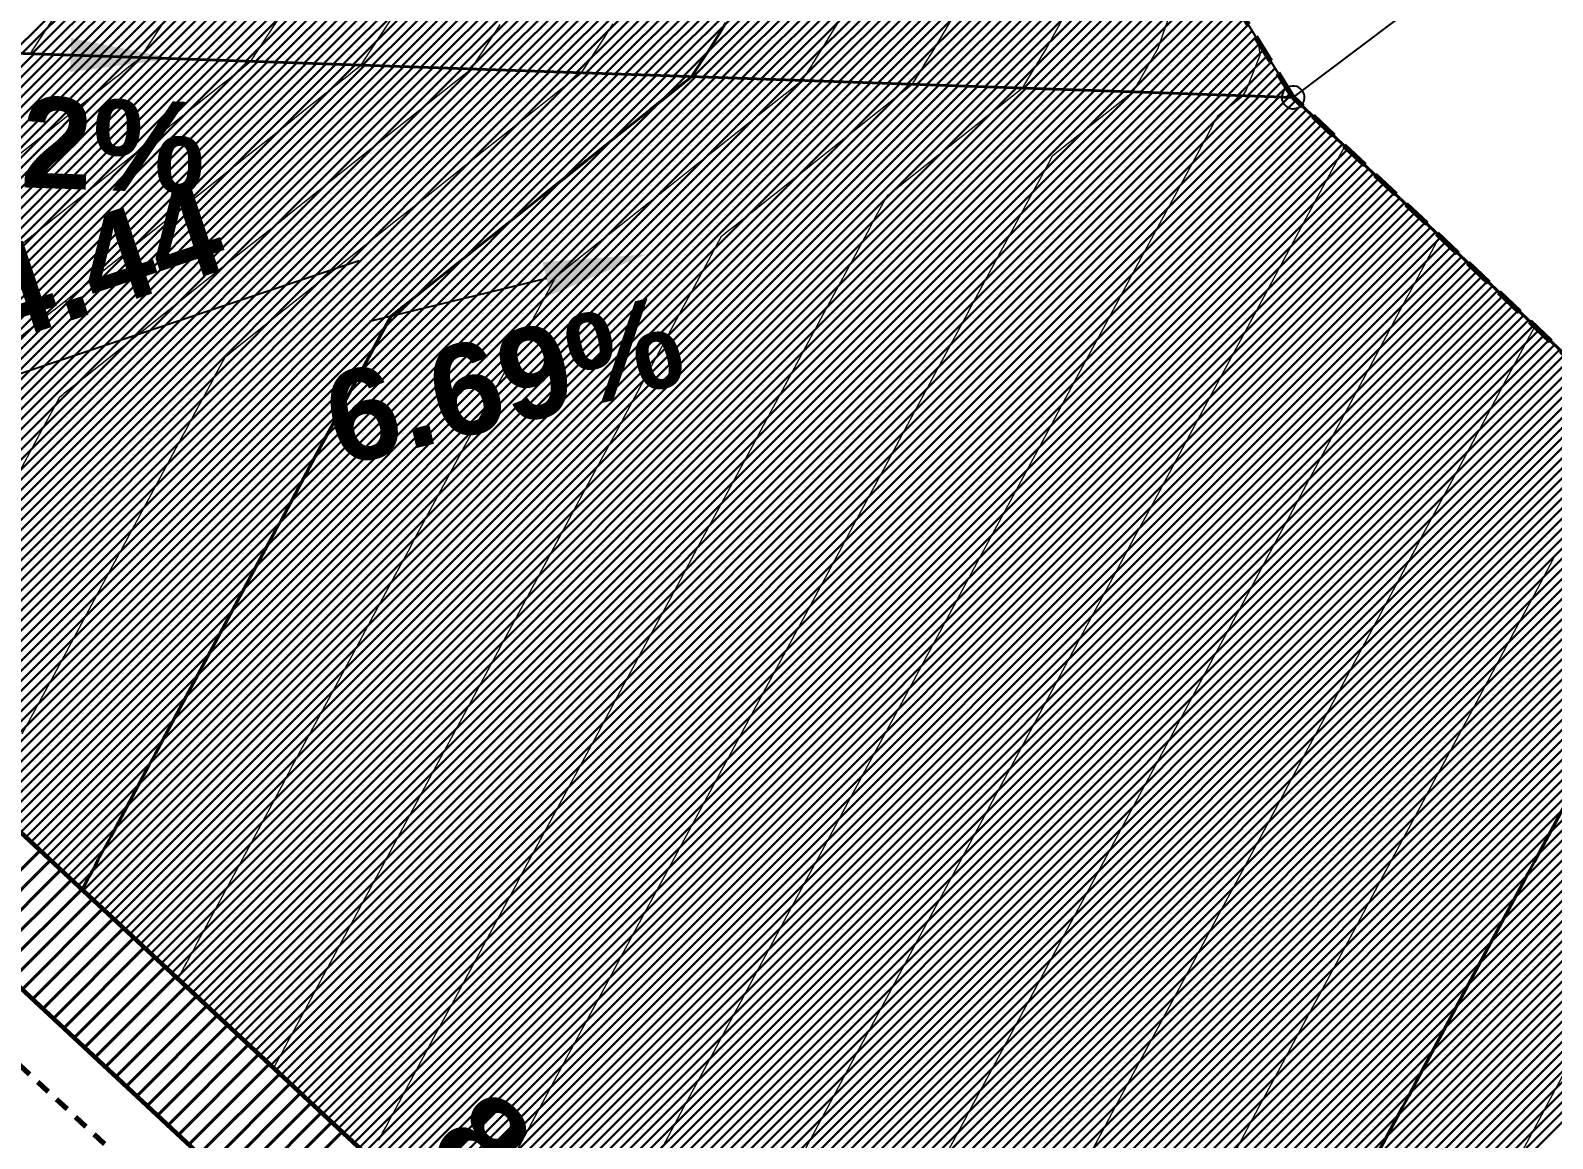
# Model space of a CAD drawing. Extents: x 2799052 to 2815686, y 1319509 to 1336143.
# Drawn here: x 2807515.69 to 2807529.06, y 1327794.37 to 1327804.1 of the extents above; entities that cross this region are included whole.
import ezdxf

# ---------------------------------------------------------------- set-up
doc = ezdxf.new("R2010")
doc.units = 0
doc.header["$LTSCALE"] = 0.5
doc.header["$MEASUREMENT"] = 0
doc.linetypes.add('DASHED', pattern=[0.75, 0.5, -0.25])
doc.linetypes.add('HIDDEN', pattern=[0.375, 0.25, -0.125])
for name, color, linetype, lineweight in [('C-PRKG-CONC', 2, 'Continuous', 40), ('C-Road-Asph-Hach', 110, 'Continuous', 30), ('C-Strm-Foun-Dran', 6, 'HIDDEN', 70), ('C-TOPO-BDRY', 5, 'DASHED', 70), ('C-Topo-Cont-10th', 8, 'Continuous', 13), ('C-TOPO-CONT-1FT', 7, 'Continuous', 40), ('C-TOPO-SLOP', 1, 'Continuous', 25), ('C-TOPO-SPOT', 2, 'Continuous', 25), ('C-WALL', 6, 'Continuous', 60), ('C-Wall-Hach', 130, 'Continuous', 40)]:
    doc.layers.add(name, color=color, linetype=linetype, lineweight=lineweight)
doc.layers.add('C-Road-Asph-Hach-Bdry', color=64, linetype='Continuous', lineweight=25, plot=False)
doc.layers.add('C-TOPO-USER', color=40, linetype='Continuous')
doc.styles.add('Swiss 721 BT', font='swissb.ttf', dxfattribs={"height": 2})

msp = doc.modelspace()

# ---------------------------------------------------------------- linework, layer by layer
at = {"color": 0, "linetype": 'ByBlock'}
for start, end in [(353.7826, 173.7826), (173.7826, 353.7826)]:
    msp.add_arc((2807526.78, 1327803.513, 8293.454), 0.1, start, end, dxfattribs=at)
at = {"layer": 'C-PRKG-CONC'}
for p, q in [((2807526.593, 1327786.827), (2807507.963, 1327804.165)), ((2807507.963, 1327804.165), (2807522.998, 1327803.644)), ((2807522.998, 1327803.644), (2807526.78, 1327803.513)), ((2807526.78, 1327803.513), (2807555.181, 1327776.615))]:
    msp.add_line(p, q, dxfattribs=at)
at = {"layer": 'C-Road-Asph-Hach', "linetype": 'Continuous'}
for p, q in [((2807515.529, 1327803.903), (2807522.35, 1327810.723)), ((2807515.614, 1327803.9), (2807522.383, 1327810.669)), ((2807515.7, 1327803.897), (2807522.417, 1327810.614)), ((2807515.785, 1327803.894), (2807522.45, 1327810.559)), ((2807515.871, 1327803.891), (2807522.484, 1327810.504)), ((2807515.956, 1327803.888), (2807522.518, 1327810.45)), ((2807516.041, 1327803.885), (2807522.551, 1327810.395)), ((2807516.127, 1327803.882), (2807522.585, 1327810.34)), ((2807516.212, 1327803.879), (2807522.619, 1327810.286)), ((2807516.298, 1327803.876), (2807522.652, 1327810.231)), ((2807516.383, 1327803.873), (2807522.686, 1327810.176)), ((2807516.469, 1327803.87), (2807522.72, 1327810.121)), ((2807516.554, 1327803.867), (2807522.753, 1327810.067)), ((2807516.639, 1327803.864), (2807522.787, 1327810.012)), ((2807516.725, 1327803.861), (2807522.821, 1327809.957)), ((2807516.81, 1327803.858), (2807522.854, 1327809.902)), ((2807516.896, 1327803.855), (2807522.888, 1327809.848)), ((2807516.981, 1327803.852), (2807522.921, 1327809.793)), ((2807517.067, 1327803.85), (2807522.955, 1327809.738)), ((2807517.152, 1327803.847), (2807522.989, 1327809.683)), ((2807517.237, 1327803.844), (2807523.022, 1327809.629)), ((2807517.323, 1327803.841), (2807523.056, 1327809.574)), ((2807517.408, 1327803.838), (2807523.09, 1327809.519)), ((2807517.494, 1327803.835), (2807523.123, 1327809.464)), ((2807517.579, 1327803.832), (2807523.157, 1327809.41)), ((2807517.665, 1327803.829), (2807523.191, 1327809.355)), ((2807517.75, 1327803.826), (2807523.224, 1327809.3)), ((2807517.835, 1327803.823), (2807523.258, 1327809.245)), ((2807517.921, 1327803.82), (2807523.291, 1327809.191)), ((2807518.006, 1327803.817), (2807523.325, 1327809.136)), ((2807518.092, 1327803.814), (2807523.359, 1327809.081)), ((2807518.177, 1327803.811), (2807523.392, 1327809.026)), ((2807518.263, 1327803.808), (2807523.426, 1327808.972)), ((2807518.348, 1327803.805), (2807523.46, 1327808.917)), ((2807518.433, 1327803.802), (2807523.493, 1327808.862)), ((2807518.519, 1327803.799), (2807523.527, 1327808.807)), ((2807518.604, 1327803.796), (2807523.561, 1327808.753)), ((2807518.69, 1327803.793), (2807523.594, 1327808.698)), ((2807518.775, 1327803.79), (2807523.628, 1327808.643)), ((2807518.861, 1327803.787), (2807523.662, 1327808.588)), ((2807518.946, 1327803.784), (2807523.695, 1327808.534)), ((2807519.031, 1327803.781), (2807523.729, 1327808.479)), ((2807519.117, 1327803.778), (2807523.762, 1327808.424)), ((2807519.202, 1327803.775), (2807523.796, 1327808.369)), ((2807519.288, 1327803.772), (2807523.83, 1327808.315)), ((2807519.373, 1327803.77), (2807523.863, 1327808.26)), ((2807519.458, 1327803.767), (2807523.897, 1327808.205)), ((2807519.544, 1327803.764), (2807523.931, 1327808.15)), ((2807519.629, 1327803.761), (2807523.964, 1327808.096)), ((2807519.715, 1327803.758), (2807523.998, 1327808.041)), ((2807519.8, 1327803.755), (2807524.032, 1327807.986)), ((2807519.886, 1327803.752), (2807524.065, 1327807.931)), ((2807519.971, 1327803.749), (2807524.099, 1327807.877)), ((2807520.056, 1327803.746), (2807524.132, 1327807.822)), ((2807520.142, 1327803.743), (2807524.166, 1327807.767)), ((2807520.227, 1327803.74), (2807524.2, 1327807.712)), ((2807520.313, 1327803.737), (2807524.233, 1327807.658)), ((2807520.398, 1327803.734), (2807524.267, 1327807.603)), ((2807520.484, 1327803.731), (2807524.301, 1327807.548)), ((2807520.569, 1327803.728), (2807524.334, 1327807.493)), ((2807520.654, 1327803.725), (2807524.368, 1327807.439)), ((2807520.74, 1327803.722), (2807524.402, 1327807.384)), ((2807520.825, 1327803.719), (2807524.435, 1327807.329)), ((2807520.911, 1327803.716), (2807524.469, 1327807.274)), ((2807520.996, 1327803.713), (2807524.503, 1327807.22)), ((2807521.082, 1327803.71), (2807524.536, 1327807.165)), ((2807521.167, 1327803.707), (2807524.57, 1327807.11)), ((2807521.252, 1327803.704), (2807524.603, 1327807.055)), ((2807521.338, 1327803.701), (2807524.637, 1327807.001)), ((2807521.423, 1327803.698), (2807524.671, 1327806.946)), ((2807521.509, 1327803.695), (2807524.704, 1327806.891)), ((2807521.594, 1327803.692), (2807524.738, 1327806.836)), ((2807521.68, 1327803.69), (2807524.772, 1327806.782)), ((2807521.765, 1327803.687), (2807524.805, 1327806.727)), ((2807521.85, 1327803.684), (2807524.839, 1327806.672)), ((2807521.936, 1327803.681), (2807524.873, 1327806.617)), ((2807522.021, 1327803.678), (2807524.906, 1327806.563)), ((2807522.107, 1327803.675), (2807524.94, 1327806.508)), ((2807522.192, 1327803.672), (2807524.974, 1327806.453)), ((2807522.278, 1327803.669), (2807525.007, 1327806.398)), ((2807522.363, 1327803.666), (2807525.041, 1327806.344)), ((2807522.448, 1327803.663), (2807525.074, 1327806.289)), ((2807522.534, 1327803.66), (2807525.108, 1327806.234)), ((2807522.619, 1327803.657), (2807525.142, 1327806.179)), ((2807522.705, 1327803.654), (2807525.175, 1327806.125)), ((2807522.79, 1327803.651), (2807525.209, 1327806.07)), ((2807522.875, 1327803.648), (2807525.243, 1327806.015)), ((2807522.961, 1327803.645), (2807525.276, 1327805.96)), ((2807523.046, 1327803.642), (2807525.31, 1327805.906)), ((2807523.132, 1327803.639), (2807525.344, 1327805.851)), ((2807523.217, 1327803.636), (2807525.377, 1327805.796)), ((2807523.303, 1327803.633), (2807525.411, 1327805.741)), ((2807523.388, 1327803.63), (2807525.444, 1327805.687)), ((2807523.473, 1327803.627), (2807525.478, 1327805.632)), ((2807523.559, 1327803.624), (2807525.512, 1327805.577)), ((2807523.644, 1327803.621), (2807525.545, 1327805.522)), ((2807523.73, 1327803.618), (2807525.579, 1327805.468)), ((2807523.815, 1327803.615), (2807525.613, 1327805.413)), ((2807523.901, 1327803.612), (2807525.646, 1327805.358)), ((2807523.986, 1327803.61), (2807525.68, 1327805.303)), ((2807524.071, 1327803.607), (2807525.714, 1327805.249)), ((2807524.157, 1327803.604), (2807525.747, 1327805.194)), ((2807524.242, 1327803.601), (2807525.781, 1327805.139)), ((2807524.328, 1327803.598), (2807525.815, 1327805.084)), ((2807524.413, 1327803.595), (2807525.848, 1327805.03)), ((2807524.499, 1327803.592), (2807525.882, 1327804.975)), ((2807524.584, 1327803.589), (2807525.915, 1327804.92)), ((2807524.669, 1327803.586), (2807525.949, 1327804.865)), ((2807524.755, 1327803.583), (2807525.983, 1327804.811)), ((2807524.84, 1327803.58), (2807526.016, 1327804.756)), ((2807524.926, 1327803.577), (2807526.05, 1327804.701)), ((2807525.011, 1327803.574), (2807526.084, 1327804.646)), ((2807525.097, 1327803.571), (2807526.117, 1327804.592)), ((2807525.182, 1327803.568), (2807526.151, 1327804.537)), ((2807525.267, 1327803.565), (2807526.185, 1327804.482)), ((2807525.353, 1327803.562), (2807526.218, 1327804.427)), ((2807525.438, 1327803.559), (2807526.252, 1327804.373)), ((2807525.524, 1327803.556), (2807526.285, 1327804.318)), ((2807525.609, 1327803.553), (2807526.319, 1327804.263)), ((2807525.695, 1327803.55), (2807526.353, 1327804.208)), ((2807525.78, 1327803.547), (2807526.386, 1327804.154)), ((2807525.865, 1327803.544), (2807526.42, 1327804.099)), ((2807525.951, 1327803.541), (2807526.454, 1327804.044)), ((2807512.121, 1327800.296), (2807515.721, 1327803.896)), ((2807512.167, 1327800.253), (2807515.807, 1327803.893)), ((2807512.213, 1327800.211), (2807515.892, 1327803.89)), ((2807512.258, 1327800.168), (2807515.978, 1327803.887)), ((2807512.304, 1327800.126), (2807516.063, 1327803.884)), ((2807512.35, 1327800.083), (2807516.148, 1327803.881)), ((2807512.396, 1327800.04), (2807516.234, 1327803.878)), ((2807512.442, 1327799.998), (2807516.319, 1327803.875)), ((2807512.487, 1327799.955), (2807516.405, 1327803.872)), ((2807512.533, 1327799.912), (2807516.49, 1327803.87)), ((2807512.579, 1327799.87), (2807516.576, 1327803.867)), ((2807512.625, 1327799.827), (2807516.661, 1327803.864)), ((2807512.67, 1327799.785), (2807516.746, 1327803.861)), ((2807512.716, 1327799.742), (2807516.832, 1327803.858)), ((2807526.036, 1327803.538), (2807526.487, 1327803.989)), ((2807526.122, 1327803.535), (2807526.521, 1327803.935)), ((2807526.207, 1327803.532), (2807526.555, 1327803.88)), ((2807512.762, 1327799.699), (2807516.917, 1327803.855)), ((2807512.808, 1327799.657), (2807517.003, 1327803.852)), ((2807512.854, 1327799.614), (2807517.088, 1327803.849)), ((2807512.899, 1327799.572), (2807517.173, 1327803.846)), ((2807512.945, 1327799.529), (2807517.259, 1327803.843)), ((2807512.991, 1327799.486), (2807517.344, 1327803.84)), ((2807513.037, 1327799.444), (2807517.43, 1327803.837)), ((2807513.082, 1327799.401), (2807517.515, 1327803.834)), ((2807513.128, 1327799.359), (2807517.601, 1327803.831)), ((2807513.174, 1327799.316), (2807517.686, 1327803.828)), ((2807513.22, 1327799.273), (2807517.771, 1327803.825)), ((2807513.266, 1327799.231), (2807517.857, 1327803.822)), ((2807513.311, 1327799.188), (2807517.942, 1327803.819)), ((2807513.357, 1327799.146), (2807518.028, 1327803.816)), ((2807513.403, 1327799.103), (2807518.113, 1327803.813)), ((2807513.449, 1327799.06), (2807518.199, 1327803.81)), ((2807513.494, 1327799.018), (2807518.284, 1327803.807)), ((2807513.54, 1327798.975), (2807518.369, 1327803.804)), ((2807513.586, 1327798.933), (2807518.455, 1327803.801)), ((2807513.632, 1327798.89), (2807518.54, 1327803.798)), ((2807513.678, 1327798.847), (2807518.626, 1327803.795)), ((2807513.723, 1327798.805), (2807518.711, 1327803.792)), ((2807513.769, 1327798.762), (2807518.797, 1327803.79)), ((2807513.815, 1327798.719), (2807518.882, 1327803.787)), ((2807513.861, 1327798.677), (2807518.967, 1327803.784)), ((2807513.907, 1327798.634), (2807519.053, 1327803.781)), ((2807513.952, 1327798.592), (2807519.138, 1327803.778)), ((2807513.998, 1327798.549), (2807519.224, 1327803.775)), ((2807514.044, 1327798.506), (2807519.309, 1327803.772)), ((2807514.09, 1327798.464), (2807519.395, 1327803.769)), ((2807514.135, 1327798.421), (2807519.48, 1327803.766)), ((2807514.181, 1327798.379), (2807519.565, 1327803.763)), ((2807514.227, 1327798.336), (2807519.651, 1327803.76)), ((2807514.273, 1327798.293), (2807519.736, 1327803.757)), ((2807514.319, 1327798.251), (2807519.822, 1327803.754)), ((2807514.364, 1327798.208), (2807519.907, 1327803.751)), ((2807514.41, 1327798.166), (2807519.993, 1327803.748)), ((2807514.456, 1327798.123), (2807520.078, 1327803.745)), ((2807514.502, 1327798.08), (2807520.163, 1327803.742)), ((2807514.547, 1327798.038), (2807520.249, 1327803.739)), ((2807514.593, 1327797.995), (2807520.334, 1327803.736)), ((2807514.639, 1327797.953), (2807520.42, 1327803.733)), ((2807514.685, 1327797.91), (2807520.505, 1327803.73)), ((2807514.731, 1327797.867), (2807520.591, 1327803.727)), ((2807514.776, 1327797.825), (2807520.676, 1327803.724)), ((2807519.971, 1327803.749), (2807519.971, 1327803.749)), ((2807526.293, 1327803.53), (2807526.588, 1327803.825)), ((2807526.378, 1327803.527), (2807526.622, 1327803.77)), ((2807514.822, 1327797.782), (2807520.761, 1327803.721)), ((2807514.868, 1327797.74), (2807520.847, 1327803.718)), ((2807514.914, 1327797.697), (2807520.932, 1327803.715)), ((2807514.959, 1327797.654), (2807521.018, 1327803.712)), ((2807515.005, 1327797.612), (2807521.103, 1327803.71)), ((2807515.051, 1327797.569), (2807521.188, 1327803.707)), ((2807515.097, 1327797.526), (2807521.274, 1327803.704)), ((2807515.143, 1327797.484), (2807521.359, 1327803.701)), ((2807515.188, 1327797.441), (2807521.445, 1327803.698)), ((2807515.234, 1327797.399), (2807521.53, 1327803.695)), ((2807515.28, 1327797.356), (2807521.616, 1327803.692)), ((2807515.326, 1327797.313), (2807521.701, 1327803.689)), ((2807515.372, 1327797.271), (2807521.786, 1327803.686)), ((2807515.417, 1327797.228), (2807521.872, 1327803.683)), ((2807515.463, 1327797.186), (2807521.957, 1327803.68)), ((2807515.509, 1327797.143), (2807522.043, 1327803.677)), ((2807515.555, 1327797.1), (2807522.128, 1327803.674)), ((2807515.6, 1327797.058), (2807522.214, 1327803.671)), ((2807515.646, 1327797.015), (2807522.299, 1327803.668)), ((2807515.692, 1327796.973), (2807522.384, 1327803.665)), ((2807515.738, 1327796.93), (2807522.47, 1327803.662)), ((2807515.784, 1327796.887), (2807522.555, 1327803.659)), ((2807515.829, 1327796.845), (2807522.641, 1327803.656)), ((2807515.875, 1327796.802), (2807522.726, 1327803.653)), ((2807515.921, 1327796.76), (2807522.812, 1327803.65)), ((2807515.967, 1327796.717), (2807522.897, 1327803.647)), ((2807516.012, 1327796.674), (2807522.982, 1327803.644)), ((2807516.058, 1327796.632), (2807523.068, 1327803.641)), ((2807516.104, 1327796.589), (2807523.153, 1327803.638)), ((2807516.15, 1327796.547), (2807523.239, 1327803.635)), ((2807516.196, 1327796.504), (2807523.324, 1327803.632)), ((2807516.241, 1327796.461), (2807523.41, 1327803.63)), ((2807516.287, 1327796.419), (2807523.495, 1327803.627)), ((2807516.333, 1327796.376), (2807523.58, 1327803.624)), ((2807516.379, 1327796.333), (2807523.666, 1327803.621)), ((2807516.424, 1327796.291), (2807523.751, 1327803.618)), ((2807516.47, 1327796.248), (2807523.837, 1327803.615)), ((2807516.516, 1327796.206), (2807523.922, 1327803.612)), ((2807516.562, 1327796.163), (2807524.008, 1327803.609)), ((2807516.608, 1327796.12), (2807524.093, 1327803.606)), ((2807516.653, 1327796.078), (2807524.178, 1327803.603)), ((2807516.699, 1327796.035), (2807524.264, 1327803.6)), ((2807516.745, 1327795.993), (2807524.349, 1327803.597)), ((2807516.791, 1327795.95), (2807524.435, 1327803.594)), ((2807516.837, 1327795.907), (2807524.52, 1327803.591)), ((2807526.463, 1327803.524), (2807526.656, 1327803.716)), ((2807526.549, 1327803.521), (2807526.689, 1327803.661)), ((2807526.634, 1327803.518), (2807526.723, 1327803.606)), ((2807516.882, 1327795.865), (2807524.605, 1327803.588)), ((2807516.928, 1327795.822), (2807524.691, 1327803.585)), ((2807516.974, 1327795.78), (2807524.776, 1327803.582)), ((2807517.02, 1327795.737), (2807524.862, 1327803.579)), ((2807517.065, 1327795.694), (2807524.947, 1327803.576)), ((2807517.111, 1327795.652), (2807525.033, 1327803.573)), ((2807517.157, 1327795.609), (2807525.118, 1327803.57)), ((2807517.203, 1327795.567), (2807525.203, 1327803.567)), ((2807517.249, 1327795.524), (2807525.289, 1327803.564)), ((2807517.294, 1327795.481), (2807525.374, 1327803.561)), ((2807517.34, 1327795.439), (2807525.46, 1327803.558)), ((2807517.386, 1327795.396), (2807525.545, 1327803.555)), ((2807517.432, 1327795.354), (2807525.631, 1327803.552)), ((2807517.477, 1327795.311), (2807525.716, 1327803.55)), ((2807517.523, 1327795.268), (2807525.801, 1327803.547)), ((2807517.569, 1327795.226), (2807525.887, 1327803.544)), ((2807517.615, 1327795.183), (2807525.972, 1327803.541)), ((2807517.661, 1327795.14), (2807526.058, 1327803.538)), ((2807517.706, 1327795.098), (2807526.143, 1327803.535)), ((2807517.752, 1327795.055), (2807526.229, 1327803.532)), ((2807517.798, 1327795.013), (2807526.314, 1327803.529)), ((2807517.844, 1327794.97), (2807526.399, 1327803.526)), ((2807517.889, 1327794.927), (2807526.485, 1327803.523)), ((2807517.935, 1327794.885), (2807526.57, 1327803.52)), ((2807517.981, 1327794.842), (2807526.656, 1327803.517)), ((2807518.027, 1327794.8), (2807526.741, 1327803.514)), ((2807518.073, 1327794.757), (2807526.805, 1327803.489)), ((2807525.438, 1327803.559), (2807525.438, 1327803.559)), ((2807526.72, 1327803.515), (2807526.756, 1327803.551)), ((2807526.72, 1327803.515), (2807526.72, 1327803.515)), ((2807518.118, 1327794.714), (2807526.85, 1327803.446)), ((2807518.164, 1327794.672), (2807526.896, 1327803.403)), ((2807518.21, 1327794.629), (2807526.941, 1327803.36)), ((2807518.256, 1327794.587), (2807526.986, 1327803.317)), ((2807518.302, 1327794.544), (2807527.032, 1327803.274)), ((2807518.347, 1327794.501), (2807527.077, 1327803.231)), ((2807518.393, 1327794.459), (2807527.123, 1327803.188)), ((2807518.439, 1327794.416), (2807527.168, 1327803.145)), ((2807518.485, 1327794.374), (2807527.213, 1327803.102)), ((2807518.53, 1327794.331), (2807527.259, 1327803.059)), ((2807518.576, 1327794.288), (2807527.304, 1327803.016)), ((2807518.622, 1327794.246), (2807527.35, 1327802.973)), ((2807518.668, 1327794.203), (2807527.395, 1327802.93)), ((2807518.714, 1327794.161), (2807527.44, 1327802.887)), ((2807518.759, 1327794.118), (2807527.486, 1327802.844)), ((2807518.805, 1327794.075), (2807527.531, 1327802.801)), ((2807518.851, 1327794.033), (2807527.577, 1327802.758)), ((2807518.897, 1327793.99), (2807527.622, 1327802.715)), ((2807518.942, 1327793.947), (2807527.667, 1327802.672)), ((2807518.988, 1327793.905), (2807527.713, 1327802.629)), ((2807519.034, 1327793.862), (2807527.758, 1327802.586)), ((2807519.08, 1327793.82), (2807527.804, 1327802.543)), ((2807519.126, 1327793.777), (2807527.849, 1327802.5)), ((2807519.171, 1327793.734), (2807527.894, 1327802.457)), ((2807519.217, 1327793.692), (2807527.94, 1327802.414)), ((2807519.263, 1327793.649), (2807527.985, 1327802.371)), ((2807519.309, 1327793.607), (2807528.031, 1327802.328)), ((2807519.354, 1327793.564), (2807528.076, 1327802.286)), ((2807519.4, 1327793.521), (2807528.121, 1327802.243)), ((2807519.446, 1327793.479), (2807528.167, 1327802.2)), ((2807519.492, 1327793.436), (2807528.212, 1327802.157)), ((2807519.538, 1327793.394), (2807528.258, 1327802.114)), ((2807519.583, 1327793.351), (2807528.303, 1327802.071)), ((2807519.629, 1327793.308), (2807528.348, 1327802.028)), ((2807519.675, 1327793.266), (2807528.394, 1327801.985)), ((2807519.721, 1327793.223), (2807528.439, 1327801.942)), ((2807519.767, 1327793.181), (2807528.485, 1327801.899)), ((2807519.812, 1327793.138), (2807528.53, 1327801.856)), ((2807519.858, 1327793.095), (2807528.575, 1327801.813)), ((2807519.904, 1327793.053), (2807528.621, 1327801.77)), ((2807519.95, 1327793.01), (2807528.666, 1327801.727)), ((2807519.995, 1327792.968), (2807528.711, 1327801.684)), ((2807520.041, 1327792.925), (2807528.757, 1327801.641)), ((2807520.087, 1327792.882), (2807528.802, 1327801.598)), ((2807520.133, 1327792.84), (2807528.848, 1327801.555)), ((2807520.179, 1327792.797), (2807528.893, 1327801.512)), ((2807520.224, 1327792.754), (2807528.938, 1327801.469)), ((2807520.27, 1327792.712), (2807528.984, 1327801.426)), ((2807520.316, 1327792.669), (2807529.029, 1327801.383)), ((2807520.362, 1327792.627), (2807529.075, 1327801.34)), ((2807520.407, 1327792.584), (2807529.12, 1327801.297)), ((2807520.453, 1327792.541), (2807529.165, 1327801.254)), ((2807520.499, 1327792.499), (2807529.211, 1327801.211)), ((2807520.545, 1327792.456), (2807529.256, 1327801.168)), ((2807520.591, 1327792.414), (2807529.302, 1327801.125)), ((2807520.636, 1327792.371), (2807529.347, 1327801.082)), ((2807520.682, 1327792.328), (2807529.392, 1327801.039)), ((2807520.728, 1327792.286), (2807529.438, 1327800.996)), ((2807520.774, 1327792.243), (2807529.483, 1327800.953)), ((2807520.819, 1327792.201), (2807529.529, 1327800.91)), ((2807520.865, 1327792.158), (2807529.574, 1327800.867)), ((2807520.911, 1327792.115), (2807529.619, 1327800.824)), ((2807520.957, 1327792.073), (2807529.665, 1327800.781)), ((2807521.003, 1327792.03), (2807529.71, 1327800.738)), ((2807521.048, 1327791.988), (2807529.756, 1327800.695)), ((2807521.094, 1327791.945), (2807529.801, 1327800.652)), ((2807521.14, 1327791.902), (2807529.846, 1327800.609)), ((2807521.186, 1327791.86), (2807529.892, 1327800.566)), ((2807521.232, 1327791.817), (2807529.937, 1327800.523)), ((2807521.277, 1327791.775), (2807529.983, 1327800.48)), ((2807521.323, 1327791.732), (2807530.028, 1327800.437)), ((2807521.369, 1327791.689), (2807530.073, 1327800.394)), ((2807521.415, 1327791.647), (2807530.119, 1327800.351)), ((2807521.46, 1327791.604), (2807530.164, 1327800.308)), ((2807521.506, 1327791.562), (2807530.21, 1327800.265)), ((2807521.552, 1327791.519), (2807530.255, 1327800.222)), ((2807521.598, 1327791.476), (2807530.3, 1327800.179)), ((2807521.644, 1327791.434), (2807530.346, 1327800.136)), ((2807521.689, 1327791.391), (2807530.391, 1327800.093)), ((2807521.735, 1327791.348), (2807530.436, 1327800.05)), ((2807521.781, 1327791.306), (2807530.482, 1327800.007)), ((2807521.827, 1327791.263), (2807530.527, 1327799.964)), ((2807521.872, 1327791.221), (2807530.573, 1327799.921)), ((2807521.918, 1327791.178), (2807530.618, 1327799.878)), ((2807521.964, 1327791.135), (2807530.663, 1327799.835)), ((2807522.01, 1327791.093), (2807530.709, 1327799.792)), ((2807522.056, 1327791.05), (2807530.754, 1327799.749)), ((2807522.101, 1327791.008), (2807530.8, 1327799.706)), ((2807522.147, 1327790.965), (2807530.845, 1327799.663)), ((2807522.193, 1327790.922), (2807530.89, 1327799.62)), ((2807522.239, 1327790.88), (2807530.936, 1327799.577)), ((2807522.284, 1327790.837), (2807530.981, 1327799.534)), ((2807522.33, 1327790.795), (2807531.027, 1327799.491)), ((2807522.376, 1327790.752), (2807531.072, 1327799.448)), ((2807522.422, 1327790.709), (2807531.117, 1327799.405)), ((2807522.468, 1327790.667), (2807531.163, 1327799.362)), ((2807522.513, 1327790.624), (2807531.208, 1327799.319)), ((2807522.559, 1327790.582), (2807531.254, 1327799.276)), ((2807522.605, 1327790.539), (2807531.299, 1327799.233)), ((2807522.651, 1327790.496), (2807531.344, 1327799.19)), ((2807522.697, 1327790.454), (2807531.39, 1327799.147)), ((2807522.742, 1327790.411), (2807531.435, 1327799.104)), ((2807522.788, 1327790.369), (2807531.481, 1327799.061)), ((2807522.834, 1327790.326), (2807531.526, 1327799.018)), ((2807522.88, 1327790.283), (2807531.571, 1327798.975)), ((2807522.925, 1327790.241), (2807531.617, 1327798.932)), ((2807522.971, 1327790.198), (2807531.662, 1327798.889)), ((2807523.017, 1327790.155), (2807531.708, 1327798.846)), ((2807523.063, 1327790.113), (2807531.753, 1327798.803)), ((2807523.109, 1327790.07), (2807531.798, 1327798.76)), ((2807523.154, 1327790.028), (2807531.844, 1327798.717)), ((2807523.2, 1327789.985), (2807531.889, 1327798.674)), ((2807523.246, 1327789.942), (2807531.935, 1327798.631)), ((2807523.292, 1327789.9), (2807531.98, 1327798.588)), ((2807523.337, 1327789.857), (2807532.025, 1327798.545)), ((2807523.383, 1327789.815), (2807532.071, 1327798.502)), ((2807523.429, 1327789.772), (2807532.116, 1327798.459)), ((2807523.475, 1327789.729), (2807532.161, 1327798.416)), ((2807523.521, 1327789.687), (2807532.207, 1327798.373)), ((2807523.566, 1327789.644), (2807532.252, 1327798.33)), ((2807523.612, 1327789.602), (2807532.298, 1327798.287)), ((2807523.658, 1327789.559), (2807532.343, 1327798.244)), ((2807523.704, 1327789.516), (2807532.388, 1327798.201)), ((2807523.749, 1327789.474), (2807532.434, 1327798.158)), ((2807523.795, 1327789.431), (2807532.479, 1327798.115)), ((2807523.841, 1327789.389), (2807532.525, 1327798.072)), ((2807523.887, 1327789.346), (2807532.57, 1327798.029)), ((2807523.933, 1327789.303), (2807532.615, 1327797.986)), ((2807516.791, 1327795.95), (2807516.791, 1327795.95))]:
    msp.add_line(p, q, dxfattribs=at)
at = {"layer": 'C-Road-Asph-Hach-Bdry'}
for p, q in [((2807526.78, 1327803.513), (2807509.485, 1327831.66)), ((2807544.894, 1327769.795), (2807507.963, 1327804.165)), ((2807507.963, 1327804.165), (2807522.998, 1327803.644)), ((2807507.963, 1327804.165), (2807522.998, 1327803.644)), ((2807522.998, 1327803.644), (2807526.78, 1327803.513)), ((2807522.998, 1327803.644), (2807526.78, 1327803.513)), ((2807526.78, 1327803.513), (2807555.181, 1327776.615))]:
    msp.add_line(p, q, dxfattribs=at)
msp.add_circle((2807368.688, 1327825.522), 8317.007, dxfattribs=at)
at = {"layer": 'C-Strm-Foun-Dran'}
msp.add_line((2807511.8, 1327798.546), (2807546.434, 1327766.313), dxfattribs=at)
at = {"layer": 'C-TOPO-BDRY'}
for p, q in [((2807526.78, 1327803.513, 8305.199), (2807509.49, 1327831.652, 8305.199)), ((2807555.181, 1327776.615, 8305.199), (2807526.78, 1327803.513, 8305.199))]:
    msp.add_line(p, q, dxfattribs=at)
at = {"layer": 'C-Topo-Cont-10th'}
for points, elevation in [([(2807519.895, 1327794.142), (2807520.071, 1327794.468), (2807520.165, 1327794.644), (2807520.421, 1327795.118), (2807520.704, 1327795.644), (2807520.771, 1327795.768), (2807520.895, 1327795.999), (2807521.121, 1327796.418), (2807521.242, 1327796.644), (2807521.471, 1327797.068), (2807521.781, 1327797.644), (2807521.821, 1327797.718), (2807521.895, 1327797.856), (2807522.171, 1327798.368), (2807522.319, 1327798.644), (2807522.521, 1327799.018), (2807522.858, 1327799.644), (2807522.871, 1327799.668), (2807522.895, 1327799.713), (2807523.221, 1327800.318), (2807523.396, 1327800.644), (2807523.571, 1327800.968), (2807523.895, 1327801.57), (2807523.921, 1327801.618), (2807523.934, 1327801.644), (2807524.271, 1327802.268), (2807524.473, 1327802.644), (2807524.585, 1327802.851), (2807524.626, 1327802.928), (2807524.664, 1327802.999), (2807524.669, 1327803.003), (2807524.686, 1327803.016), (2807524.734, 1327803.055), (2807525.368, 1327803.56), (2807525.37, 1327803.561), (2807525.379, 1327803.576), (2807525.4, 1327803.609), (2807525.421, 1327803.644), (2807525.593, 1327803.946), (2807525.838, 1327804.644)], 8293.6), ([(2807515.553, 1327802.986), (2807515.895, 1327803.258), (2807516.11, 1327803.429), (2807516.379, 1327803.644), (2807516.414, 1327803.672), (2807516.473, 1327803.718), (2807516.521, 1327803.757), (2807516.562, 1327803.789), (2807516.597, 1327803.817), (2807516.627, 1327803.841), (2807516.653, 1327803.862), (2807516.655, 1327803.864), (2807516.666, 1327803.88), (2807517.012, 1327804.408)], 8294.5), ([(2807515.687, 1327803.897), (2807515.696, 1327803.912), (2807516.089, 1327804.511)], 8294.6), ([(2807517.824, 1327794.988), (2807517.895, 1327795.119), (2807517.917, 1327795.16), (2807517.924, 1327795.173), (2807517.95, 1327795.221), (2807517.983, 1327795.282), (2807518.028, 1327795.366), (2807518.079, 1327795.46), (2807518.178, 1327795.644), (2807518.429, 1327796.11), (2807518.716, 1327796.644), (2807518.779, 1327796.76), (2807518.895, 1327796.976), (2807519.129, 1327797.41), (2807519.254, 1327797.644), (2807519.479, 1327798.06), (2807519.793, 1327798.644), (2807519.829, 1327798.71), (2807519.895, 1327798.833), (2807520.179, 1327799.36), (2807520.331, 1327799.644), (2807520.529, 1327800.01), (2807520.87, 1327800.644), (2807520.879, 1327800.66), (2807520.895, 1327800.69), (2807521.229, 1327801.31), (2807521.408, 1327801.644), (2807521.521, 1327801.852), (2807521.644, 1327802.081), (2807521.667, 1327802.125), (2807521.759, 1327802.294), (2807521.77, 1327802.303), (2807521.809, 1327802.334), (2807521.878, 1327802.389), (2807522.197, 1327802.644), (2807522.586, 1327802.953), (2807522.895, 1327803.2), (2807523.43, 1327803.626), (2807523.434, 1327803.629), (2807523.452, 1327803.658), (2807523.473, 1327803.69), (2807523.477, 1327803.696), (2807523.481, 1327803.703), (2807523.487, 1327803.712), (2807523.494, 1327803.724), (2807523.505, 1327803.741), (2807523.522, 1327803.768), (2807523.551, 1327803.816), (2807523.616, 1327803.923), (2807523.895, 1327804.395)], 8293.8), ([(2807518.747, 1327794.356), (2807518.773, 1327794.403), (2807518.778, 1327794.414), (2807518.808, 1327794.469), (2807518.847, 1327794.542), (2807518.9, 1327794.639), (2807518.902, 1327794.644), (2807519.25, 1327795.289), (2807519.441, 1327795.644), (2807519.6, 1327795.939), (2807519.895, 1327796.488), (2807519.95, 1327796.589), (2807519.979, 1327796.644), (2807520.3, 1327797.239), (2807520.518, 1327797.644), (2807520.65, 1327797.889), (2807520.895, 1327798.345), (2807521, 1327798.539), (2807521.056, 1327798.644), (2807521.35, 1327799.189), (2807521.594, 1327799.644), (2807521.7, 1327799.839), (2807521.895, 1327800.202), (2807522.05, 1327800.489), (2807522.133, 1327800.644), (2807522.4, 1327801.139), (2807522.671, 1327801.644), (2807522.957, 1327802.175), (2807523.06, 1327802.365), (2807523.103, 1327802.446), (2807523.147, 1327802.526), (2807523.212, 1327802.647), (2807523.219, 1327802.653), (2807523.247, 1327802.675), (2807523.33, 1327802.741), (2807524.399, 1327803.593), (2807524.402, 1327803.595), (2807524.417, 1327803.62), (2807524.432, 1327803.644), (2807524.606, 1327803.933), (2807524.895, 1327804.459)], 8293.7), ([(2807515.445, 1327802.094), (2807515.895, 1327802.453), (2807516.001, 1327802.537), (2807516.134, 1327802.644), (2807516.558, 1327802.981), (2807516.895, 1327803.25), (2807517.114, 1327803.424), (2807517.39, 1327803.644), (2807517.421, 1327803.668), (2807517.475, 1327803.711), (2807517.52, 1327803.747), (2807517.558, 1327803.778), (2807517.592, 1327803.805), (2807517.621, 1327803.828), (2807517.624, 1327803.83), (2807517.635, 1327803.849), (2807517.935, 1327804.306)], 8294.4), ([(2807514.895, 1327800.851), (2807515.89, 1327801.644), (2807515.893, 1327801.646), (2807515.895, 1327801.648), (2807516.449, 1327802.089), (2807516.895, 1327802.445), (2807517.006, 1327802.533), (2807517.145, 1327802.644), (2807517.562, 1327802.976), (2807517.895, 1327803.241), (2807518.119, 1327803.42), (2807518.4, 1327803.644), (2807518.428, 1327803.666), (2807518.478, 1327803.706), (2807518.52, 1327803.739), (2807518.557, 1327803.769), (2807518.589, 1327803.794), (2807518.592, 1327803.797), (2807518.605, 1327803.817), (2807518.858, 1327804.203)], 8294.3), ([(2807515.279, 1327799.644), (2807515.727, 1327800.476), (2807515.789, 1327800.591), (2807515.809, 1327800.628), (2807515.89, 1327800.778), (2807515.947, 1327800.884), (2807515.971, 1327800.903), (2807515.988, 1327800.917), (2807516.185, 1327801.073), (2807516.9, 1327801.644), (2807517.454, 1327802.085), (2807517.895, 1327802.436), (2807518.01, 1327802.528), (2807518.155, 1327802.644), (2807518.567, 1327802.972), (2807518.895, 1327803.233), (2807519.124, 1327803.415), (2807519.41, 1327803.644), (2807519.436, 1327803.664), (2807519.482, 1327803.701), (2807519.522, 1327803.732), (2807519.557, 1327803.76), (2807519.56, 1327803.763), (2807519.574, 1327803.785), (2807519.781, 1327804.101), (2807519.815, 1327804.154)], 8294.2), ([(2807515.616, 1327797.923), (2807515.895, 1327798.442), (2807515.966, 1327798.573), (2807516.004, 1327798.644), (2807516.316, 1327799.223), (2807516.542, 1327799.644), (2807516.666, 1327799.873), (2807516.895, 1327800.299), (2807517.016, 1327800.523), (2807517.081, 1327800.644), (2807517.121, 1327800.719), (2807517.265, 1327800.986), (2807517.319, 1327801.087), (2807517.4, 1327801.237), (2807517.421, 1327801.253), (2807517.46, 1327801.285), (2807517.911, 1327801.644), (2807518.459, 1327802.08), (2807518.895, 1327802.428), (2807519.166, 1327802.644), (2807519.572, 1327802.967), (2807519.895, 1327803.225), (2807520.128, 1327803.41), (2807520.421, 1327803.644), (2807520.444, 1327803.662), (2807520.487, 1327803.696), (2807520.525, 1327803.726), (2807520.529, 1327803.729), (2807520.544, 1327803.753), (2807520.704, 1327803.998), (2807520.73, 1327804.039), (2807520.763, 1327804.091), (2807520.805, 1327804.159)], 8294.1), ([(2807516.983, 1327795.771), (2807517.042, 1327795.881), (2807517.061, 1327795.916), (2807517.07, 1327795.933), (2807517.091, 1327795.972), (2807517.119, 1327796.023), (2807517.156, 1327796.093), (2807517.21, 1327796.192), (2807517.258, 1327796.281), (2807517.453, 1327796.644), (2807517.608, 1327796.931), (2807517.895, 1327797.465), (2807517.958, 1327797.581), (2807517.991, 1327797.644), (2807518.308, 1327798.231), (2807518.53, 1327798.644), (2807518.658, 1327798.881), (2807518.895, 1327799.322), (2807519.008, 1327799.531), (2807519.068, 1327799.644), (2807519.358, 1327800.181), (2807519.607, 1327800.644), (2807519.895, 1327801.179), (2807520.058, 1327801.481), (2807520.145, 1327801.644), (2807520.184, 1327801.716), (2807520.188, 1327801.723), (2807520.306, 1327801.942), (2807520.32, 1327801.953), (2807520.37, 1327801.993), (2807520.405, 1327802.021), (2807520.677, 1327802.238), (2807521.187, 1327802.644), (2807521.581, 1327802.958), (2807521.895, 1327803.208), (2807522.137, 1327803.401), (2807522.442, 1327803.644), (2807522.461, 1327803.659), (2807522.465, 1327803.662), (2807522.483, 1327803.69), (2807522.55, 1327803.793), (2807522.561, 1327803.81), (2807522.575, 1327803.832), (2807522.593, 1327803.861), (2807522.617, 1327803.899), (2807522.651, 1327803.955), (2807522.704, 1327804.041), (2807522.797, 1327804.193)], 8293.9), ([(2807521.242, 1327794.297), (2807521.428, 1327794.644), (2807521.592, 1327794.947), (2807521.895, 1327795.51), (2807521.942, 1327795.597), (2807521.967, 1327795.644), (2807522.292, 1327796.247), (2807522.505, 1327796.644), (2807522.642, 1327796.897), (2807522.895, 1327797.368), (2807522.992, 1327797.547), (2807523.044, 1327797.644), (2807523.342, 1327798.197), (2807523.582, 1327798.644), (2807523.692, 1327798.847), (2807523.895, 1327799.225), (2807524.042, 1327799.497), (2807524.121, 1327799.644), (2807524.392, 1327800.147), (2807524.659, 1327800.644), (2807524.742, 1327800.797), (2807524.895, 1327801.082), (2807525.092, 1327801.447), (2807525.198, 1327801.644), (2807525.442, 1327802.097), (2807525.736, 1327802.644), (2807526.014, 1327803.159), (2807526.092, 1327803.305), (2807526.105, 1327803.329), (2807526.117, 1327803.352), (2807526.119, 1327803.353), (2807526.124, 1327803.357), (2807526.139, 1327803.369), (2807526.338, 1327803.528), (2807526.338, 1327803.528), (2807526.341, 1327803.533), (2807526.348, 1327803.543), (2807526.367, 1327803.574), (2807526.49, 1327803.884), (2807526.475, 1327803.994), (2807526.471, 1327804.013), (2807526.469, 1327804.019)], 8293.5), ([(2807522.413, 1327794.126), (2807522.691, 1327794.644), (2807522.763, 1327794.776), (2807522.895, 1327795.022), (2807523.113, 1327795.426), (2807523.23, 1327795.644), (2807523.463, 1327796.076), (2807523.768, 1327796.644), (2807523.813, 1327796.726), (2807523.895, 1327796.879), (2807524.163, 1327797.376), (2807524.307, 1327797.644), (2807524.513, 1327798.026), (2807524.845, 1327798.644), (2807524.863, 1327798.676), (2807524.895, 1327798.736), (2807525.213, 1327799.326), (2807525.384, 1327799.644), (2807525.563, 1327799.976), (2807525.895, 1327800.593), (2807525.913, 1327800.626), (2807525.922, 1327800.644), (2807526.262, 1327801.276), (2807526.46, 1327801.644), (2807526.612, 1327801.927), (2807526.895, 1327802.452), (2807526.962, 1327802.577), (2807527.14, 1327802.909), (2807527.176, 1327802.975), (2807527.233, 1327803.081), (2807527.234, 1327803.083)], 8293.4), ([(2807523.584, 1327793.955), (2807523.895, 1327794.533), (2807523.934, 1327794.605), (2807523.954, 1327794.644), (2807524.284, 1327795.255), (2807524.493, 1327795.644), (2807524.634, 1327795.905), (2807524.895, 1327796.39), (2807524.984, 1327796.555), (2807525.031, 1327796.644), (2807525.333, 1327797.205), (2807525.569, 1327797.644), (2807525.683, 1327797.855), (2807525.895, 1327798.249), (2807526.033, 1327798.505), (2807526.107, 1327798.644), (2807526.383, 1327799.156), (2807526.645, 1327799.644), (2807526.733, 1327799.806), (2807526.895, 1327800.108), (2807527.082, 1327800.456), (2807527.183, 1327800.644), (2807527.432, 1327801.107), (2807527.72, 1327801.644), (2807527.781, 1327801.757), (2807527.803, 1327801.798), (2807527.905, 1327801.987), (2807528.066, 1327802.288), (2807528.069, 1327802.293)], 8293.3), ([(2807524.895, 1327794.045), (2807525.104, 1327794.434), (2807525.217, 1327794.644), (2807525.454, 1327795.084), (2807525.755, 1327795.644), (2807525.804, 1327795.735), (2807525.895, 1327795.904), (2807526.154, 1327796.385), (2807526.293, 1327796.644), (2807526.503, 1327797.035), (2807526.83, 1327797.644), (2807526.853, 1327797.686), (2807526.895, 1327797.764), (2807527.203, 1327798.336), (2807527.368, 1327798.644), (2807527.552, 1327798.986), (2807527.895, 1327799.625), (2807527.902, 1327799.637), (2807527.905, 1327799.644), (2807528.251, 1327800.288), (2807528.442, 1327800.644), (2807528.6, 1327800.938), (2807528.633, 1327800.999), (2807528.899, 1327801.495), (2807528.903, 1327801.502)], 8293.2), ([(2807526.275, 1327794.264), (2807526.479, 1327794.644), (2807526.624, 1327794.914), (2807526.895, 1327795.418), (2807526.974, 1327795.565), (2807527.016, 1327795.644), (2807527.323, 1327796.215), (2807527.553, 1327796.644), (2807527.673, 1327796.866), (2807527.895, 1327797.28), (2807528.022, 1327797.516), (2807528.09, 1327797.644), (2807528.372, 1327798.167), (2807528.627, 1327798.644), (2807528.721, 1327798.818), (2807528.895, 1327799.142), (2807529.07, 1327799.468)], 8293.1), ([(2807526.167, 1327789.371), (2807526.314, 1327789.644), (2807526.517, 1327790.022), (2807526.851, 1327790.644), (2807526.866, 1327790.672), (2807526.895, 1327790.726), (2807527.216, 1327791.323), (2807527.388, 1327791.644), (2807527.565, 1327791.973), (2807527.895, 1327792.587), (2807527.915, 1327792.624), (2807527.925, 1327792.644), (2807528.264, 1327793.275), (2807528.462, 1327793.644), (2807528.613, 1327793.925), (2807528.895, 1327794.45), (2807528.963, 1327794.576), (2807528.999, 1327794.644), (2807529.312, 1327795.227)], 8292.9)]:
    msp.add_lwpolyline(points, dxfattribs=dict(at, elevation=elevation))
at = {"layer": 'C-TOPO-CONT-1FT'}
for points, elevation in [([(2807516.142, 1327796.554), (2807516.19, 1327796.644), (2807516.205, 1327796.672), (2807516.216, 1327796.692), (2807516.233, 1327796.723), (2807516.255, 1327796.764), (2807516.284, 1327796.819), (2807516.327, 1327796.898), (2807516.393, 1327797.02), (2807516.437, 1327797.102), (2807516.728, 1327797.644), (2807516.787, 1327797.752), (2807516.895, 1327797.953), (2807517.137, 1327798.402), (2807517.267, 1327798.644), (2807517.487, 1327799.052), (2807517.805, 1327799.644), (2807517.837, 1327799.702), (2807517.895, 1327799.81), (2807518.187, 1327800.352), (2807518.344, 1327800.644), (2807518.509, 1327800.951), (2807518.661, 1327801.232), (2807518.725, 1327801.351), (2807518.749, 1327801.396), (2807518.853, 1327801.589), (2807518.87, 1327801.603), (2807518.932, 1327801.652), (2807518.933, 1327801.653), (2807518.94, 1327801.659), (2807518.965, 1327801.679), (2807520.176, 1327802.644), (2807520.576, 1327802.962), (2807520.895, 1327803.216), (2807521.133, 1327803.406), (2807521.431, 1327803.644), (2807521.452, 1327803.66), (2807521.493, 1327803.693), (2807521.497, 1327803.696), (2807521.513, 1327803.722), (2807521.627, 1327803.896), (2807521.646, 1327803.925), (2807521.669, 1327803.962), (2807521.699, 1327804.01), (2807521.74, 1327804.075), (2807521.797, 1327804.168)], 8294), ([(2807527.444, 1327794.094), (2807527.739, 1327794.644), (2807527.794, 1327794.745), (2807527.895, 1327794.934), (2807528.143, 1327795.396), (2807528.276, 1327795.644), (2807528.492, 1327796.046), (2807528.813, 1327796.644), (2807528.842, 1327796.697), (2807528.895, 1327796.796), (2807529.191, 1327797.348)], 8293)]:
    msp.add_lwpolyline(points, dxfattribs=dict(at, elevation=elevation))
at = {"layer": 'C-TOPO-SLOP', "linetype": 'Continuous'}
for p, q in [((2807516.04, 1327803.885), (2807514.441, 1327803.941)), ((2807520.222, 1327801.921), (2807518.667, 1327801.544))]:
    msp.add_line(p, q, dxfattribs=at)
at = {"layer": 'C-TOPO-SLOP', "linetype": 'Continuous', "lineweight": 25}
for points in [[(2807516.046, 1327804.035), (2807516.94, 1327803.854), (2807516.035, 1327803.735)], [(2807520.186, 1327802.067), (2807521.096, 1327802.134), (2807520.257, 1327801.776)]]:
    msp.add_solid(points, dxfattribs=at)
at = {"layer": 'C-TOPO-SPOT', "color": 2, "linetype": 'Continuous', "lineweight": 25}
for p, q in [((2807526.78, 1327803.513, 8293.454), (2807531.787, 1327807.287, 8295.167)), ((2807512.411, 1327800.026, 8294.443), (2807518.575, 1327802.08, 8294.632))]:
    msp.add_line(p, q, dxfattribs=at)
at = {"layer": 'C-TOPO-USER'}
for points, elevation in [([(2807516.142, 1327796.554), (2807516.19, 1327796.644), (2807516.205, 1327796.672), (2807516.216, 1327796.692), (2807516.233, 1327796.723), (2807516.255, 1327796.764), (2807516.284, 1327796.819), (2807516.327, 1327796.898), (2807516.393, 1327797.02), (2807516.437, 1327797.102), (2807516.728, 1327797.644), (2807516.787, 1327797.752), (2807516.895, 1327797.953), (2807517.137, 1327798.402), (2807517.267, 1327798.644), (2807517.487, 1327799.052), (2807517.805, 1327799.644), (2807517.837, 1327799.702), (2807517.895, 1327799.81), (2807518.187, 1327800.352), (2807518.344, 1327800.644), (2807518.509, 1327800.951), (2807518.661, 1327801.232), (2807518.725, 1327801.351), (2807518.749, 1327801.396), (2807518.853, 1327801.589), (2807518.87, 1327801.603), (2807518.932, 1327801.652), (2807518.933, 1327801.653), (2807518.94, 1327801.659), (2807518.965, 1327801.679), (2807520.176, 1327802.644), (2807520.576, 1327802.962), (2807520.895, 1327803.216), (2807521.133, 1327803.406), (2807521.431, 1327803.644), (2807521.452, 1327803.66), (2807521.493, 1327803.693), (2807521.497, 1327803.696), (2807521.513, 1327803.722), (2807521.627, 1327803.896), (2807521.646, 1327803.925), (2807521.669, 1327803.962), (2807521.699, 1327804.01), (2807521.74, 1327804.075), (2807521.797, 1327804.168)], 8294), ([(2807527.444, 1327794.094), (2807527.739, 1327794.644), (2807527.794, 1327794.745), (2807527.895, 1327794.934), (2807528.143, 1327795.396), (2807528.276, 1327795.644), (2807528.492, 1327796.046), (2807528.813, 1327796.644), (2807528.842, 1327796.697), (2807528.895, 1327796.796), (2807529.191, 1327797.348)], 8293)]:
    msp.add_lwpolyline(points, dxfattribs=dict(at, elevation=elevation))
at = {"layer": 'C-WALL'}
for p, q in [((2807548.554, 1327766.389), (2807512.411, 1327800.026)), ((2807512.003, 1327799.039), (2807547.141, 1327766.338))]:
    msp.add_line(p, q, dxfattribs=at)
at = {"layer": 'C-Wall-Hach', "linetype": 'Continuous'}
for p, q in [((2807515.064, 1327796.191), (2807515.772, 1327796.898)), ((2807515.156, 1327796.105), (2807515.864, 1327796.813)), ((2807515.248, 1327796.02), (2807515.955, 1327796.728)), ((2807515.339, 1327795.935), (2807516.047, 1327796.642)), ((2807515.431, 1327795.85), (2807516.138, 1327796.557)), ((2807515.522, 1327795.764), (2807516.23, 1327796.472)), ((2807515.614, 1327795.679), (2807516.321, 1327796.387)), ((2807515.705, 1327795.594), (2807516.413, 1327796.302)), ((2807515.797, 1327795.509), (2807516.505, 1327796.216)), ((2807515.889, 1327795.424), (2807516.596, 1327796.131)), ((2807515.98, 1327795.338), (2807516.688, 1327796.046)), ((2807516.072, 1327795.253), (2807516.779, 1327795.961)), ((2807516.163, 1327795.168), (2807516.871, 1327795.876)), ((2807516.255, 1327795.083), (2807516.962, 1327795.79)), ((2807516.346, 1327794.998), (2807517.054, 1327795.705)), ((2807516.438, 1327794.912), (2807517.145, 1327795.62)), ((2807516.529, 1327794.827), (2807517.237, 1327795.535)), ((2807516.621, 1327794.742), (2807517.329, 1327795.449)), ((2807516.713, 1327794.657), (2807517.42, 1327795.364)), ((2807516.804, 1327794.571), (2807517.512, 1327795.279)), ((2807516.896, 1327794.486), (2807517.603, 1327795.194)), ((2807516.987, 1327794.401), (2807517.695, 1327795.109)), ((2807517.079, 1327794.316), (2807517.786, 1327795.023)), ((2807517.17, 1327794.231), (2807517.878, 1327794.938)), ((2807517.262, 1327794.145), (2807517.97, 1327794.853)), ((2807517.354, 1327794.06), (2807518.061, 1327794.768)), ((2807517.445, 1327793.975), (2807518.153, 1327794.683)), ((2807517.537, 1327793.89), (2807518.244, 1327794.597)), ((2807517.628, 1327793.805), (2807518.336, 1327794.512)), ((2807517.72, 1327793.719), (2807518.427, 1327794.427))]:
    msp.add_line(p, q, dxfattribs=at)

# ---------------------------------------------------------------- texts
at = {"layer": 'C-TOPO-SLOP', "color": 1, "lineweight": 25, "style": 'Swiss 721 BT'}
for s, rotation, p in [('10.32%', 358.0135, (2807513.423, 1327802.799)), ('6.69%', 13.6372, (2807518.401, 1327800.269)), ('8.70%', 317.0567, (2807519.158, 1327794.261))]:
    msp.add_text(s, height=0.8, rotation=rotation, dxfattribs=at).set_placement(p)
at = {"layer": 'C-TOPO-SPOT', "color": 2, "lineweight": 25, "style": 'Swiss 721 BT'}
msp.add_text('8294.44', height=0.8, rotation=18.4255, dxfattribs=at).set_placement((2807513.617, 1327800.744, 8294.632))

doc.saveas('drawing.dxf')
